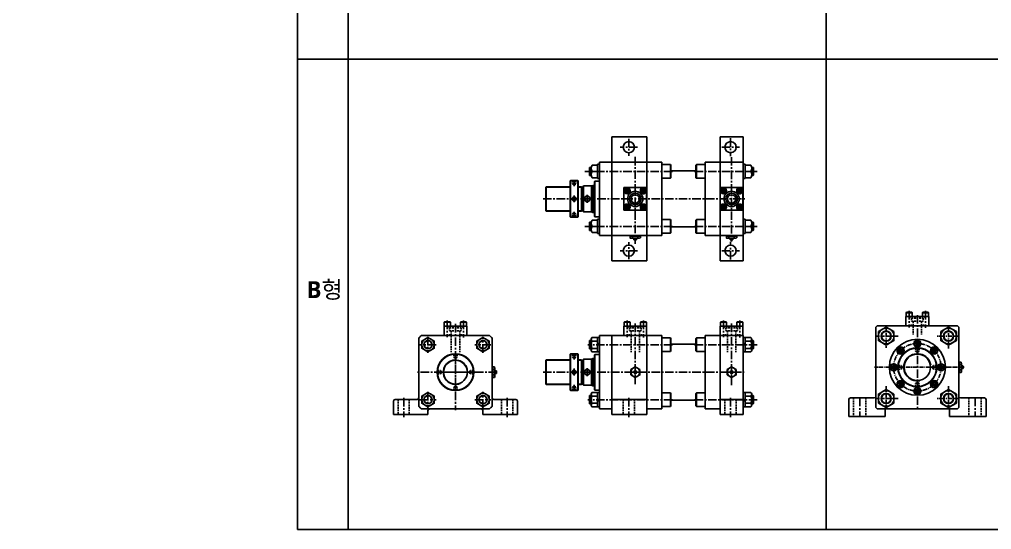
# Model space of a CAD drawing. Extents: x -819 to 10154, y 0 to 4840.
# Drawn here: x -819 to 2047, y 0 to 1503 of the extents above; entities that cross this region are included whole.
import ezdxf

# ---------------------------------------------------------------- set-up
doc = ezdxf.new("R2010")
doc.units = 0
doc.header["$LTSCALE"] = 10
doc.header["$MEASUREMENT"] = 0
for name, pattern in [('CENTER', [2, 1.25, -0.25, 0.25, -0.25]), ('CENTERX2', [4, 2.5, -0.5, 0.5, -0.5]), ('HIDDENX2', [0.75, 0.5, -0.25])]:
    doc.linetypes.add(name, pattern=pattern)
doc.layers.get('0').update_dxf_attribs({"linetype": 'CONTINUOUS'})
for name, color, linetype in [('CEN', 1, 'CENTERX2'), ('DIM', 2, 'CONTINUOUS'), ('HID', 2, 'HIDDENX2'), ('ML', 7, 'CONTINUOUS')]:
    doc.layers.add(name, color=color, linetype=linetype)
doc.styles.add('GHS', font='romans', dxfattribs={"bigfont": 'ghs'})
doc.styles.add('문자', font='romans.shx')

msp = doc.modelspace()

# ---------------------------------------------------------------- linework, layer by layer
for p, q in [((0, 3003.3), (0, 0)), ((150, 3003.3), (150, 0)), ((1558.5, 0), (1558.5, 3003.3)), ((5969.5, 1385.9), (0, 1385.9)), ((0, 0), (10154, 3))]:
    msp.add_line(p, q)
at = {"color": 7, "linetype": 'Continuous'}
for p, q in [((980.7, 859.3), (980.7, 864.3)), ((980.7, 864.3), (987, 864.3)), ((981.7, 864.3), (981.7, 866.3)), ((981.7, 866.3), (1010.8, 866.3)), ((987, 864.3), (1011.8, 864.3)), ((988.4, 859.3), (988.4, 864.3)), ((1004, 859.3), (1004, 864.3)), ((1010.8, 864.3), (1010.8, 866.3)), ((1011.8, 859.3), (1011.8, 864.3)), ((1264.7, 859.3), (1264.7, 864.3)), ((1264.7, 864.3), (1271, 864.3)), ((1265.7, 864.3), (1265.7, 866.3)), ((1265.7, 866.3), (1294.8, 866.3)), ((1271, 864.3), (1295.8, 864.3)), ((1272.4, 859.3), (1272.4, 864.3)), ((1288, 859.3), (1288, 864.3)), ((1294.8, 864.3), (1294.8, 866.3)), ((1295.8, 859.3), (1295.8, 864.3)), ((983.8, 858.3), (1008.7, 858.3)), ((992.2, 858.5), (992.2, 858.5)), ((992.2, 853.8), (992.2, 858.3)), ((992.2, 853.8), (992.7, 853.3)), ((1000.2, 853.8), (992.2, 853.8)), ((992.7, 853.3), (999.7, 853.3)), ((1000.2, 853.8), (999.7, 853.3)), ((1000.2, 853.8), (1000.2, 858.3)), ((1267.8, 858.3), (1292.7, 858.3)), ((1276.2, 858.5), (1276.2, 858.5)), ((1276.2, 853.8), (1276.2, 858.3)), ((1276.2, 853.8), (1276.7, 853.3)), ((1284.2, 853.8), (1276.2, 853.8)), ((1276.7, 853.3), (1283.7, 853.3)), ((1284.2, 853.8), (1283.7, 853.3)), ((1284.2, 853.8), (1284.2, 858.3)), ((1949.8, 463.5), (1949.8, 492.7)), ((1951.8, 492.7), (1949.8, 492.7)), ((1956.8, 493.7), (1951.8, 493.7)), ((1951.8, 468.8), (1951.8, 493.7)), ((1957.8, 465.7), (1957.8, 490.5)), ((574.1, 449.1), (574.1, 478.3)), ((576.1, 478.3), (574.1, 478.3)), ((581.1, 479.3), (576.1, 479.3)), ((576.1, 454.4), (576.1, 479.3)), ((581.1, 471.5), (576.1, 471.5)), ((581.9, 459.7), (581.9, 459.7)), ((582.1, 451.3), (582.1, 476.1)), ((586.6, 467.7), (582.1, 467.7)), ((586.6, 459.7), (582.1, 459.7)), ((586.6, 467.7), (587.1, 467.2)), ((586.6, 467.7), (586.6, 459.7)), ((586.6, 459.7), (587.1, 460.2)), ((587.1, 460.2), (587.1, 467.2)), ((1951.8, 463.5), (1949.8, 463.5)), ((1956.8, 485.9), (1951.8, 485.9)), ((1956.8, 470.3), (1951.8, 470.3)), ((1951.8, 462.5), (1951.8, 468.8)), ((1956.8, 462.5), (1951.8, 462.5)), ((1957.5, 474.1), (1957.5, 474.1)), ((1962.3, 482.1), (1957.8, 482.1)), ((1962.3, 474.1), (1957.8, 474.1)), ((1962.3, 482.1), (1962.8, 481.6)), ((1962.3, 482.1), (1962.3, 474.1)), ((1962.3, 474.1), (1962.8, 474.6)), ((1962.8, 474.6), (1962.8, 481.6)), ((576.1, 449.1), (574.1, 449.1)), ((581.1, 455.9), (576.1, 455.9)), ((576.1, 448.1), (576.1, 454.4)), ((581.1, 448.1), (576.1, 448.1))]:
    msp.add_line(p, q, dxfattribs=at)
at = {"color": 1, "linetype": 'CENTER', "ltscale": 5}
for p, q in [((982.7, 463.7), (1009.7, 463.7)), ((1266.7, 463.7), (1293.7, 463.7))]:
    msp.add_line(p, q, dxfattribs=at)
at = {"color": 7, "linetype": 'Continuous'}
for points in [[(982.7, 455.9), (996.2, 448.1), (1009.7, 455.9), (1009.7, 471.5), (996.2, 479.3), (982.7, 471.5)], [(994.8, 466.2), (993.4, 463.7), (994.8, 461.2), (997.7, 461.2), (999.1, 463.7), (997.7, 466.2)], [(1266.7, 455.9), (1280.2, 448.1), (1293.7, 455.9), (1293.7, 471.5), (1280.2, 479.3), (1266.7, 471.5)], [(1278.8, 466.2), (1277.4, 463.7), (1278.8, 461.2), (1281.7, 461.2), (1283.1, 463.7), (1281.7, 466.2)]]:
    msp.add_lwpolyline(points, close=True, dxfattribs=at)
for centre, radius in [((996.2, 463.7), 13.5), ((996.2, 463.7), 3.5), ((1280.2, 463.7), 13.5), ((1280.2, 463.7), 3.5)]:
    msp.add_circle(centre, radius, dxfattribs=at)
for centre, radius, start, end in [((983.8, 863.9), 5.62, 235.6158, 270), ((984.5, 866.5), 8.22, 241.7006, 298.2994), ((996.2, 889.6), 31.3, 255.6172, 270.0141), ((996.2, 889.6), 31.3, 269.9859, 284.3828), ((1007.9, 866.5), 8.22, 241.7006, 298.2994), ((1267.8, 863.9), 5.62, 235.6158, 270), ((1268.5, 866.5), 8.22, 241.7006, 298.2994), ((1280.2, 889.6), 31.3, 255.6172, 270.0141), ((1280.2, 889.6), 31.3, 269.9859, 284.3828), ((1291.9, 866.5), 8.22, 241.7006, 298.2994), ((1949.5, 489.8), 8.22, 331.7006, 28.2994), ((573.9, 475.4), 8.22, 331.7006, 28.2994), ((550.8, 463.7), 31.3, 359.9859, 14.3828), ((550.8, 463.7), 31.3, 345.6172, 0.0141), ((1926.4, 478.1), 31.3, 359.9859, 14.3828), ((1926.4, 478.1), 31.3, 345.6172, 0.0141), ((1949.5, 466.4), 8.22, 331.7006, 28.2994), ((1952.1, 465.7), 5.62, 325.6158, 0), ((573.9, 452), 8.22, 331.7006, 28.2994), ((576.5, 451.3), 5.62, 325.6158, 0)]:
    msp.add_arc(centre, radius, start, end, dxfattribs=at)
at = {"layer": 'CEN'}
for p, q in [((977.2, 1151.6), (977.2, 1101.5)), ((1277.2, 1153), (1277.2, 1100.6)), ((1003, 1126.8), (951.5, 1126.8)), ((1251, 1126.8), (1303.5, 1126.8)), ((996.2, 1098), (996.2, 842.1)), ((1280.2, 1097.6), (1280.2, 849)), ((1105.6, 1055.3), (847.6, 1055.3)), ((1170.9, 1055.3), (1355.7, 1055.3)), ((815.9, 1030), (815.9, 1012)), ((871.2, 1014.3), (876.2, 1014.3)), ((972.2, 1009.5), (972.2, 988.3)), ((1020.2, 1009.6), (1020.2, 987.6)), ((1256.2, 1009.5), (1256.2, 988.3)), ((1304.2, 1009.6), (1304.2, 987.6)), ((815.9, 984.8), (815.9, 964.5)), ((854.7, 962.8), (854.7, 986.3)), ((960.6, 998.3), (982.7, 998.3)), ((1009.6, 998.3), (1032, 998.2)), ((1244.6, 998.3), (1266.7, 998.3)), ((1293.6, 998.3), (1316, 998.2)), ((724.3, 974.3), (1318.8, 974.3)), ((960.3, 950.3), (983, 950.3)), ((972.2, 960.8), (972.2, 938.9)), ((1010.3, 950.3), (1032.3, 950.3)), ((1020.2, 960.4), (1020.2, 938.8)), ((1244.3, 950.3), (1267, 950.3)), ((1256.2, 960.8), (1256.2, 938.9)), ((1294.3, 950.3), (1316.3, 950.3)), ((1304.2, 960.4), (1304.2, 938.8)), ((815.9, 918.5), (815.9, 936.6)), ((871.2, 934.3), (876.2, 934.3)), ((1105.6, 893.3), (847.6, 893.3)), ((1170.9, 893.3), (1355.7, 893.3)), ((977.2, 797), (977.2, 847.1)), ((1277.2, 795.6), (1277.2, 848)), ((1003, 821.8), (951.5, 821.8)), ((1251, 821.8), (1303.5, 821.8)), ((1803.8, 644.1), (1803.8, 595.5)), ((1827.8, 632.1), (1827.8, 352.1)), ((1851.8, 644.1), (1851.8, 594.5)), ((442.1, 615.7), (442.1, 567.1)), ((466.1, 605.9), (466.1, 351.7)), ((490.1, 615.7), (490.1, 566.1)), ((972.2, 615.7), (972.2, 567.1)), ((996.2, 606.9), (996.2, 428.9)), ((1020.2, 615.7), (1020.2, 566.1)), ((1256.2, 615.7), (1256.2, 567.1)), ((1280.2, 606.9), (1280.2, 425.8)), ((1304.2, 615.7), (1304.2, 566.1)), ((408.8, 544.7), (361.4, 544.7)), ((385.1, 568.3), (385.1, 521)), ((570.8, 544.7), (523.4, 544.7)), ((547.1, 521), (547.1, 568.3)), ((1105.6, 544.7), (856, 544.7)), ((1170.9, 544.7), (1355.7, 544.7)), ((1827.8, 561.6), (1827.8, 534.6)), ((466.1, 523.5), (466.1, 404.8)), ((466.1, 519.4), (466.1, 501.4)), ((815.9, 519.4), (815.9, 501.4)), ((1768.7, 537.1), (1787.8, 518)), ((1827.8, 537.3), (1827.8, 519.3)), ((1886.8, 537.1), (1867.7, 518)), ((871.2, 503.7), (876.2, 503.7)), ((588.4, 463.7), (354.2, 463.7)), ((407.2, 463.7), (524.5, 463.7)), ((410.4, 463.7), (428.4, 463.7)), ((521.9, 463.7), (503.8, 463.7)), ((724.3, 463.7), (1317.7, 463.7)), ((815.9, 474.2), (815.9, 453.9)), ((854.7, 452.2), (854.7, 475.7)), ((1744.2, 478.1), (1771.3, 478.1)), ((1768.5, 478.1), (1786.6, 478.1)), ((1887, 478.1), (1868.9, 478.1)), ((1911.3, 478.1), (1884.2, 478.1)), ((1768.7, 419), (1787.8, 438.1)), ((1827.8, 418.8), (1827.8, 436.9)), ((1886.8, 419), (1867.7, 438.1)), ((385.1, 406.3), (385.1, 359)), ((466.1, 407.9), (466.1, 426)), ((547.1, 359), (547.1, 406.3)), ((815.9, 407.9), (815.9, 426)), ((871.2, 423.7), (876.2, 423.7)), ((1827.8, 394.6), (1827.8, 421.6)), ((313.6, 387.7), (313.6, 331.6)), ((361.4, 382.7), (408.8, 382.7)), ((523.4, 382.7), (570.8, 382.7)), ((618.6, 387.7), (618.6, 331.6)), ((1105.6, 382.7), (856.6, 382.7)), ((977.2, 387.7), (977.2, 331.6)), ((1170.9, 382.7), (1355.7, 382.7)), ((1277.2, 387.7), (1277.2, 331.6)), ((1657.8, 388.1), (1657.8, 333.1)), ((1997.8, 388.1), (1997.8, 333.1))]:
    msp.add_line(p, q, dxfattribs=at)
at = {"layer": 'DIM'}
for p, q in [((732.2, 1009.3), (803.9, 1009.3)), ((827.9, 1009.3), (837.2, 1009.3)), ((828, 1009.3), (837.2, 1009.3)), ((732.2, 939.3), (803.9, 939.3)), ((827.9, 939.3), (837.2, 939.3)), ((828, 939.3), (837.2, 939.3)), ((732.2, 498.7), (803.9, 498.7)), ((827.9, 498.7), (837.2, 498.7)), ((828, 498.7), (837.2, 498.7)), ((732.2, 428.7), (803.9, 428.7)), ((827.9, 428.7), (837.2, 428.7)), ((828, 428.7), (837.2, 428.7))]:
    msp.add_line(p, q, dxfattribs=at)
msp.add_arc((466.1, 463.7), 36, 15.0375, 292.4502, dxfattribs=at)
at = {"layer": 'HID'}
for p, q in [((810.9, 1027.3), (809.9, 1028.3)), ((810.9, 1027.3), (810.9, 1018.3)), ((810.9, 1027.3), (820.9, 1027.3)), ((810.9, 1018.3), (820.9, 1018.3)), ((810.9, 1018.3), (815.9, 1015.1)), ((815.9, 1015.1), (820.9, 1018.3)), ((820.9, 1027.3), (821.9, 1028.3)), ((820.9, 1027.3), (820.9, 1018.3)), ((810.9, 921.3), (809.9, 920.3)), ((810.9, 930.3), (815.9, 933.5)), ((810.9, 921.3), (810.9, 930.3)), ((810.9, 930.3), (820.9, 930.3)), ((810.9, 921.3), (820.9, 921.3)), ((815.9, 933.5), (820.9, 930.3)), ((820.9, 921.3), (820.9, 930.3)), ((820.9, 921.3), (821.9, 920.3)), ((1805.3, 628.1), (1810.5, 622.8)), ((1807.8, 602.5), (1811.8, 602.5)), ((1807.8, 600.1), (1807.8, 602.5)), ((1810.5, 622.8), (1845, 622.8)), ((1810.5, 622.8), (1810.5, 614.1)), ((1810.5, 614.1), (1845, 614.1)), ((1811.8, 600.1), (1811.8, 602.5)), ((1815.3, 614.1), (1815.3, 574.8)), ((1840.3, 614.1), (1840.3, 574.8)), ((1843.8, 600.1), (1843.8, 602.5)), ((1847.8, 602.5), (1843.8, 602.5)), ((1850.3, 628.1), (1845, 622.8)), ((1845, 622.8), (1845, 614.1)), ((1847.8, 600.1), (1847.8, 602.5)), ((443.6, 599.7), (448.9, 594.4)), ((446.1, 574.1), (450.1, 574.1)), ((446.1, 571.7), (446.1, 574.1)), ((448.9, 594.4), (483.4, 594.4)), ((448.9, 594.4), (448.9, 585.7)), ((448.9, 585.7), (483.4, 585.7)), ((450.1, 571.7), (450.1, 574.1)), ((453.6, 585.7), (453.6, 522.5)), ((478.6, 585.7), (478.6, 522.5)), ((482.1, 571.7), (482.1, 574.1)), ((486.1, 574.1), (482.1, 574.1)), ((488.6, 599.7), (483.4, 594.4)), ((483.4, 594.4), (483.4, 585.7)), ((486.1, 571.7), (486.1, 574.1)), ((973.7, 599.7), (979, 594.4)), ((976.2, 574.1), (980.2, 574.1)), ((976.2, 571.7), (976.2, 574.1)), ((979, 594.4), (1013.5, 594.4)), ((979, 594.4), (979, 585.7)), ((979, 585.7), (1013.5, 585.7)), ((980.2, 571.7), (980.2, 574.1)), ((983.7, 585.7), (983.7, 522.5)), ((1008.7, 585.7), (1008.7, 522.5)), ((1012.2, 571.7), (1012.2, 574.1)), ((1016.2, 574.1), (1012.2, 574.1)), ((1018.7, 599.7), (1013.5, 594.4)), ((1013.5, 594.4), (1013.5, 585.7)), ((1016.2, 571.7), (1016.2, 574.1)), ((1257.7, 599.7), (1263, 594.4)), ((1260.2, 574.1), (1264.2, 574.1)), ((1260.2, 571.7), (1260.2, 574.1)), ((1263, 594.4), (1297.5, 594.4)), ((1263, 594.4), (1263, 585.7)), ((1263, 585.7), (1297.5, 585.7)), ((1264.2, 571.7), (1264.2, 574.1)), ((1267.7, 585.7), (1267.7, 522.5)), ((1292.7, 585.7), (1292.7, 522.5)), ((1296.2, 571.7), (1296.2, 574.1)), ((1300.2, 574.1), (1296.2, 574.1)), ((1302.7, 599.7), (1297.5, 594.4)), ((1297.5, 594.4), (1297.5, 585.7)), ((1300.2, 571.7), (1300.2, 574.1)), ((461.1, 516.7), (460.4, 517.4)), ((461.1, 516.7), (461.1, 507.7)), ((461.1, 516.7), (471.1, 516.7)), ((471.1, 516.7), (471.8, 517.4)), ((471.1, 516.7), (471.1, 507.7)), ((810.9, 516.7), (809.9, 517.7)), ((810.9, 516.7), (810.9, 507.7)), ((810.9, 516.7), (820.9, 516.7)), ((820.9, 516.7), (821.9, 517.7)), ((820.9, 516.7), (820.9, 507.7)), ((1822.8, 534.6), (1822.1, 535.3)), ((1822.8, 532.1), (1822.1, 532.8)), ((1822.8, 534.6), (1822.8, 525.6)), ((1822.8, 534.6), (1832.8, 534.6)), ((1832.8, 532.1), (1822.8, 532.1)), ((1822.8, 525.6), (1832.8, 525.6)), ((1822.8, 525.6), (1827.8, 522.4)), ((1827.8, 522.4), (1832.8, 525.6)), ((1832.8, 534.6), (1833.4, 535.3)), ((1832.8, 534.6), (1832.8, 525.6)), ((1832.8, 532.1), (1833.4, 532.8)), ((461.1, 507.7), (471.1, 507.7)), ((461.1, 507.7), (466.1, 504.5)), ((466.1, 504.5), (471.1, 507.7)), ((810.9, 507.7), (820.9, 507.7)), ((810.9, 507.7), (815.9, 504.5)), ((815.9, 504.5), (820.9, 507.7)), ((413.1, 468.7), (412.4, 469.4)), ((413.1, 458.7), (412.4, 458)), ((413.1, 458.7), (413.1, 468.7)), ((413.1, 468.7), (422.1, 468.7)), ((413.1, 458.7), (422.1, 458.7)), ((422.1, 458.7), (422.1, 468.7)), ((425.3, 463.7), (422.1, 468.7)), ((422.1, 458.7), (425.3, 463.7)), ((510.1, 468.7), (506.9, 463.7)), ((506.9, 463.7), (510.1, 458.7)), ((510.1, 468.7), (510.1, 458.7)), ((519.1, 468.7), (510.1, 468.7)), ((519.1, 458.7), (510.1, 458.7)), ((519.1, 468.7), (519.8, 469.4)), ((519.1, 468.7), (519.1, 458.7)), ((519.1, 458.7), (519.8, 458)), ((1771.3, 483.1), (1770.6, 483.8)), ((1771.3, 473.1), (1770.6, 472.4)), ((1771.3, 483.1), (1780.3, 483.1)), ((1771.3, 473.1), (1771.3, 483.1)), ((1771.3, 473.1), (1780.3, 473.1)), ((1783.4, 478.1), (1780.3, 483.1)), ((1780.3, 473.1), (1780.3, 483.1)), ((1780.3, 473.1), (1783.4, 478.1)), ((1875.3, 483.1), (1872.1, 478.1)), ((1872.1, 478.1), (1875.3, 473.1)), ((1884.3, 483.1), (1875.3, 483.1)), ((1875.3, 483.1), (1875.3, 473.1)), ((1884.3, 473.1), (1875.3, 473.1)), ((1884.3, 483.1), (1884.9, 483.8)), ((1884.3, 483.1), (1884.3, 473.1)), ((1884.3, 473.1), (1884.9, 472.4)), ((1827.8, 433.7), (1822.8, 430.6)), ((1822.8, 421.6), (1822.8, 430.6)), ((1832.8, 430.6), (1822.8, 430.6)), ((1832.8, 430.6), (1827.8, 433.7)), ((1832.8, 421.6), (1832.8, 430.6)), ((461.1, 410.7), (460.4, 410)), ((466.1, 422.8), (461.1, 419.7)), ((471.1, 419.7), (461.1, 419.7)), ((461.1, 410.7), (461.1, 419.7)), ((471.1, 410.7), (461.1, 410.7)), ((471.1, 419.7), (466.1, 422.8)), ((471.1, 410.7), (471.1, 419.7)), ((471.1, 410.7), (471.8, 410)), ((810.9, 410.7), (809.9, 409.7)), ((810.9, 419.7), (815.9, 422.8)), ((810.9, 410.7), (810.9, 419.7)), ((810.9, 419.7), (820.9, 419.7)), ((810.9, 410.7), (820.9, 410.7)), ((815.9, 422.8), (820.9, 419.7)), ((820.9, 410.7), (820.9, 419.7)), ((820.9, 410.7), (821.9, 409.7)), ((1822.8, 421.6), (1822.1, 420.9)), ((1832.8, 421.6), (1822.8, 421.6)), ((1832.8, 421.6), (1833.4, 420.9)), ((297.1, 383.7), (297.1, 338.7)), ((330.1, 383.7), (330.1, 338.7)), ((602.1, 383.7), (602.1, 338.7)), ((635.1, 383.7), (635.1, 338.7)), ((960.7, 383.7), (960.7, 338.7)), ((993.7, 383.7), (993.7, 338.7)), ((1260.7, 383.7), (1260.7, 338.7)), ((1293.7, 383.7), (1293.7, 338.7)), ((1639.8, 388.1), (1639.8, 333.1)), ((1675.8, 388.1), (1675.8, 333.1)), ((1979.8, 388.1), (1979.8, 333.1)), ((2015.8, 388.1), (2015.8, 333.1))]:
    msp.add_line(p, q, dxfattribs=at)
for centre, start, end in [((1809, 601.3), 90, 270), ((1810.4, 601.3), 270, 90), ((1845.1, 601.3), 90, 270), ((1846.5, 601.3), 270, 90), ((447.4, 572.9), 90, 270), ((448.8, 572.9), 270, 90), ((483.4, 572.9), 90, 270), ((484.8, 572.9), 270, 90), ((977.5, 572.9), 90, 270), ((978.9, 572.9), 270, 90), ((1013.6, 572.9), 90, 270), ((1015, 572.9), 270, 90), ((1261.5, 572.9), 90, 270), ((1262.9, 572.9), 270, 90), ((1297.6, 572.9), 90, 270), ((1299, 572.9), 270, 90)]:
    msp.add_arc(centre, 1.2, start, end, dxfattribs=at)
at = {"layer": 'ML'}
for p, q in [((927.2, 1082.3), (927.2, 1156.8)), ((1030.2, 1156.8), (927.2, 1156.8)), ((1030.2, 1082.3), (1030.2, 1156.8)), ((1246.2, 1082.3), (1246.2, 1156.8)), ((1314.2, 1156.8), (1246.2, 1156.8)), ((1314.2, 1082.3), (1314.2, 1156.8)), ((861.7, 1067.3), (860.9, 1066.5)), ((860.9, 1044.1), (860.9, 1066.5)), ((861.7, 1043.3), (861.7, 1067.3)), ((866.1, 1067.3), (861.7, 1067.3)), ((866.1, 1055.3), (866.1, 1064.6)), ((869.1, 1073.6), (885.3, 1073.6)), ((885.3, 1034.1), (885.3, 1076.5)), ((885.3, 1076.5), (891.3, 1076.5)), ((891.2, 866.3), (891.2, 1082.3)), ((891.2, 1082.3), (1074.2, 1082.3)), ((891.2, 866.3), (891.2, 1082.3)), ((927.2, 866.3), (927.2, 1082.3)), ((1030.2, 866.3), (1030.2, 1082.3)), ((1030.2, 866.3), (1030.2, 1082.3)), ((1074.2, 866.3), (1074.2, 1082.3)), ((1099.7, 1075.3), (1074.2, 1075.3)), ((1074.2, 1035.3), (1074.2, 1075.3)), ((1099.7, 1035.3), (1099.7, 1075.3)), ((1101.2, 1073.8), (1099.7, 1075.3)), ((1101.2, 1036.8), (1101.2, 1073.8)), ((1175.2, 1073.8), (1176.7, 1075.3)), ((1175.2, 1036.8), (1175.2, 1073.8)), ((1176.7, 1075.3), (1202.2, 1075.3)), ((1176.7, 1035.3), (1176.7, 1075.3)), ((1202.2, 866.3), (1202.2, 1082.3)), ((1202.2, 1082.3), (1314.2, 1082.3)), ((1246.2, 866.3), (1246.2, 1082.3)), ((1314.2, 866.3), (1314.2, 1082.3)), ((1320.2, 1076.5), (1314.2, 1076.5)), ((1320.2, 1034.1), (1320.2, 1076.5)), ((1336.4, 1073.6), (1320.2, 1073.6)), ((1339.4, 1067.3), (1343.8, 1067.3)), ((1339.4, 1055.3), (1339.4, 1064.6)), ((1343.8, 1043.3), (1343.8, 1067.3)), ((1343.8, 1067.3), (1344.6, 1066.5)), ((1344.6, 1044.1), (1344.6, 1066.5)), ((861.7, 1043.3), (860.9, 1044.1)), ((866.1, 1043.3), (861.7, 1043.3)), ((866.1, 1044.7), (866.1, 1055.3)), ((866.1, 1055.3), (866.1, 1046)), ((869.1, 1055.3), (885.3, 1055.3)), ((869.1, 1036.9), (885.3, 1036.9)), ((885.3, 1034.1), (891.3, 1034.1)), ((1099.7, 1035.3), (1074.2, 1035.3)), ((1101.2, 1036.8), (1099.7, 1035.3)), ((1101.2, 1056.8), (1175.2, 1056.8)), ((1175.2, 1036.8), (1176.7, 1035.3)), ((1176.7, 1035.3), (1202.2, 1035.3)), ((1320.2, 1034.1), (1314.2, 1034.1)), ((1336.4, 1055.3), (1320.2, 1055.3)), ((1336.4, 1036.9), (1320.2, 1036.9)), ((1339.4, 1044.7), (1339.4, 1055.3)), ((1339.4, 1055.3), (1339.4, 1046)), ((1339.4, 1043.3), (1343.8, 1043.3)), ((1343.8, 1043.3), (1344.6, 1044.1)), ((732.2, 1009.3), (733.2, 1010.3)), ((732.2, 974.3), (732.2, 1009.3)), ((733.2, 1010.3), (803.9, 1010.3)), ((733.2, 1010.3), (733.2, 974.3)), ((804.9, 1028.3), (803.9, 1027.3)), ((803.9, 1027.3), (803.9, 921.3)), ((804.9, 1028.3), (826.9, 1028.3)), ((804.9, 920.3), (804.9, 1028.3)), ((826.9, 1028.3), (827.9, 1027.3)), ((826.9, 920.3), (826.9, 1028.3)), ((827.9, 1027.3), (827.9, 921.3)), ((827.9, 1010.3), (837.2, 1010.3)), ((828, 1010.3), (837.2, 1010.3)), ((837.2, 1010.3), (837.2, 974.3)), ((837.2, 1009.2), (842.2, 1009.2)), ((842.2, 1011.3), (843.7, 1012.8)), ((842.2, 974.3), (842.2, 1011.3)), ((843.7, 1012.8), (843.7, 974.3)), ((843.7, 1012.8), (867.2, 1012.8)), ((871.2, 1014.3), (867.2, 1012.8)), ((867.2, 974.3), (867.2, 1012.8)), ((871.2, 1014.3), (876.2, 1014.3)), ((871.2, 974.3), (871.2, 1014.3)), ((876.2, 1025.8), (877.2, 1026.8)), ((876.2, 922.8), (876.2, 1025.8)), ((876.2, 1025.8), (876.2, 922.8)), ((877.2, 1026.8), (891.2, 1026.8)), ((877.2, 921.8), (877.2, 1026.8)), ((877.2, 1026.8), (877.2, 921.8)), ((962.7, 1007.8), (962.7, 940.8)), ((962.7, 1007.8), (1029.7, 1007.8)), ((1029.7, 1007.8), (1029.7, 940.8)), ((1246.7, 1007.8), (1246.7, 940.8)), ((1246.7, 1007.8), (1313.7, 1007.8)), ((1313.7, 1007.8), (1313.7, 940.8)), ((732.2, 974.3), (732.2, 939.3)), ((733.2, 938.3), (733.2, 974.3)), ((837.2, 938.3), (837.2, 974.3)), ((842.2, 974.3), (842.2, 937.3)), ((843.7, 935.8), (843.7, 974.3)), ((867.2, 974.3), (867.2, 935.8)), ((871.2, 974.3), (871.2, 934.3)), ((732.2, 939.3), (733.2, 938.3)), ((733.2, 938.3), (803.9, 938.3)), ((804.9, 920.3), (803.9, 921.3)), ((804.9, 920.3), (826.9, 920.3)), ((826.9, 920.3), (827.9, 921.3)), ((827.9, 938.3), (837.2, 938.3)), ((828, 938.3), (837.2, 938.3)), ((837.2, 939.4), (842.2, 939.4)), ((842.2, 937.3), (843.7, 935.8)), ((843.7, 935.8), (867.2, 935.8)), ((871.2, 934.3), (867.2, 935.8)), ((871.2, 934.3), (876.2, 934.3)), ((876.2, 922.8), (877.2, 921.8)), ((877.2, 921.8), (891.2, 921.8)), ((962.7, 940.8), (1029.7, 940.8)), ((1246.7, 940.8), (1313.7, 940.8)), ((861.7, 905.3), (860.9, 904.5)), ((860.9, 904.5), (860.9, 882.1)), ((861.7, 905.3), (861.7, 881.3)), ((866.1, 905.3), (861.7, 905.3)), ((866.1, 903.9), (866.1, 893.3)), ((866.1, 893.3), (866.1, 902.6)), ((866.1, 893.3), (866.1, 884)), ((869.1, 911.6), (885.3, 911.6)), ((869.1, 893.3), (885.3, 893.3)), ((885.3, 914.5), (885.3, 872.1)), ((885.3, 914.5), (891.3, 914.5)), ((1074.2, 913.3), (1074.2, 873.3)), ((1099.7, 913.3), (1074.2, 913.3)), ((1099.7, 913.3), (1099.7, 873.3)), ((1101.2, 911.8), (1099.7, 913.3)), ((1101.2, 911.8), (1101.2, 874.8)), ((1101.2, 891.8), (1175.2, 891.8)), ((1175.2, 911.8), (1176.7, 913.3)), ((1175.2, 911.8), (1175.2, 874.8)), ((1176.7, 913.3), (1176.7, 873.3)), ((1176.7, 913.3), (1202.2, 913.3)), ((1320.2, 914.5), (1314.2, 914.5)), ((1320.2, 914.5), (1320.2, 872.1)), ((1336.4, 911.6), (1320.2, 911.6)), ((1336.4, 893.3), (1320.2, 893.3)), ((1339.4, 905.3), (1343.8, 905.3)), ((1339.4, 903.9), (1339.4, 893.3)), ((1339.4, 893.3), (1339.4, 902.6)), ((1339.4, 893.3), (1339.4, 884)), ((1343.8, 905.3), (1343.8, 881.3)), ((1343.8, 905.3), (1344.6, 904.5)), ((1344.6, 904.5), (1344.6, 882.1)), ((861.7, 881.3), (860.9, 882.1)), ((866.1, 881.3), (861.7, 881.3)), ((869.1, 874.9), (885.3, 874.9)), ((885.3, 872.1), (891.3, 872.1)), ((891.2, 866.3), (1074.2, 866.3)), ((927.2, 866.3), (927.2, 791.8)), ((1030.2, 866.3), (1030.2, 791.8)), ((1099.7, 873.3), (1074.2, 873.3)), ((1101.2, 874.8), (1099.7, 873.3)), ((1175.2, 874.8), (1176.7, 873.3)), ((1176.7, 873.3), (1202.2, 873.3)), ((1202.2, 866.3), (1314.2, 866.3)), ((1246.2, 866.3), (1246.2, 791.8)), ((1320.2, 872.1), (1314.2, 872.1)), ((1314.2, 866.3), (1314.2, 791.8)), ((1336.4, 874.9), (1320.2, 874.9)), ((1339.4, 881.3), (1343.8, 881.3)), ((1343.8, 881.3), (1344.6, 882.1)), ((1030.2, 791.8), (927.2, 791.8)), ((1314.2, 791.8), (1246.2, 791.8)), ((1794.8, 639.1), (1795.8, 640.1)), ((1794.8, 639.1), (1812.8, 639.1)), ((1794.8, 639.1), (1794.8, 628.1)), ((1795.8, 640.1), (1811.8, 640.1)), ((1811.8, 640.1), (1812.8, 639.1)), ((1812.8, 639.1), (1812.8, 628.1)), ((1842.8, 639.1), (1843.8, 640.1)), ((1842.8, 639.1), (1860.8, 639.1)), ((1842.8, 639.1), (1842.8, 628.1)), ((1843.8, 640.1), (1859.8, 640.1)), ((1859.8, 640.1), (1860.8, 639.1)), ((1860.8, 639.1), (1860.8, 628.1)), ((433.1, 610.7), (434.1, 611.7)), ((433.1, 610.7), (451.1, 610.7)), ((433.1, 610.7), (433.1, 599.7)), ((434.1, 611.7), (450.1, 611.7)), ((450.1, 611.7), (451.1, 610.7)), ((451.1, 610.7), (451.1, 599.7)), ((481.1, 610.7), (482.1, 611.7)), ((481.1, 610.7), (499.1, 610.7)), ((481.1, 610.7), (481.1, 599.7)), ((482.1, 611.7), (498.1, 611.7)), ((498.1, 611.7), (499.1, 610.7)), ((499.1, 610.7), (499.1, 599.7)), ((963.2, 610.7), (964.2, 611.7)), ((963.2, 610.7), (981.2, 610.7)), ((963.2, 610.7), (963.2, 599.7)), ((964.2, 611.7), (980.2, 611.7)), ((980.2, 611.7), (981.2, 610.7)), ((981.2, 610.7), (981.2, 599.7)), ((1011.2, 610.7), (1012.2, 611.7)), ((1011.2, 610.7), (1029.2, 610.7)), ((1011.2, 610.7), (1011.2, 599.7)), ((1012.2, 611.7), (1028.2, 611.7)), ((1028.2, 611.7), (1029.2, 610.7)), ((1029.2, 610.7), (1029.2, 599.7)), ((1247.2, 610.7), (1248.2, 611.7)), ((1247.2, 610.7), (1265.2, 610.7)), ((1247.2, 610.7), (1247.2, 599.7)), ((1248.2, 611.7), (1264.2, 611.7)), ((1264.2, 611.7), (1265.2, 610.7)), ((1265.2, 610.7), (1265.2, 599.7)), ((1295.2, 610.7), (1296.2, 611.7)), ((1295.2, 610.7), (1313.2, 610.7)), ((1295.2, 610.7), (1295.2, 599.7)), ((1296.2, 611.7), (1312.2, 611.7)), ((1312.2, 611.7), (1313.2, 610.7)), ((1313.2, 610.7), (1313.2, 599.7)), ((1794.3, 628.1), (1861.3, 628.1)), ((1794.3, 628.1), (1794.3, 600.1)), ((1861.3, 628.1), (1861.3, 600.1)), ((432.6, 599.7), (499.6, 599.7)), ((432.6, 599.7), (432.6, 571.7)), ((499.6, 599.7), (499.6, 571.7)), ((962.7, 599.7), (1029.7, 599.7)), ((962.7, 599.7), (962.7, 571.7)), ((1029.7, 599.7), (1029.7, 571.7)), ((1246.7, 599.7), (1313.7, 599.7)), ((1246.7, 599.7), (1246.7, 571.7)), ((1313.7, 599.7), (1313.7, 571.7)), ((1705.8, 596.2), (1705.8, 359.9)), ((1945.9, 600.1), (1709.6, 600.1)), ((1949.8, 596.2), (1949.8, 359.9)), ((358.1, 564.5), (358.1, 362.9)), ((566.9, 571.7), (365.3, 571.7)), ((574.1, 362.9), (574.1, 564.5)), ((861.7, 556.7), (860.9, 555.9)), ((860.9, 533.5), (860.9, 555.9)), ((861.7, 532.7), (861.7, 556.7)), ((866.1, 556.7), (861.7, 556.7)), ((866.1, 544.7), (866.1, 560.7)), ((866.1, 534), (866.1, 544.7)), ((868.5, 565.9), (891.3, 565.9)), ((885.3, 555.3), (868.5, 555.3)), ((885.3, 523.5), (885.3, 565.9)), ((885.3, 545.2), (891.3, 550.6)), ((885.3, 542), (891.3, 547.4)), ((891.2, 355.7), (891.2, 571.7)), ((891.2, 571.7), (1074.2, 571.7)), ((891.2, 524.7), (891.2, 564.7)), ((891.2, 524.7), (891.2, 564.7)), ((891.2, 524.7), (891.2, 564.7)), ((927.2, 338.7), (927.2, 571.7)), ((1030.2, 338.7), (1030.2, 571.7)), ((1030.2, 338.7), (1030.2, 571.7)), ((1074.2, 355.7), (1074.2, 571.7)), ((1074.2, 524.7), (1074.2, 564.7)), ((1099.7, 564.7), (1074.2, 564.7)), ((1099.7, 524.7), (1099.7, 564.7)), ((1101.2, 563.2), (1099.7, 564.7)), ((1101.2, 526.2), (1101.2, 563.2)), ((1101.2, 546.2), (1175.2, 546.2)), ((1175.2, 563.2), (1176.7, 564.7)), ((1175.2, 526.2), (1175.2, 563.2)), ((1176.7, 524.7), (1176.7, 564.7)), ((1176.7, 564.7), (1202.2, 564.7)), ((1202.2, 355.7), (1202.2, 571.7)), ((1202.2, 571.7), (1314.2, 571.7)), ((1246.2, 338.7), (1246.2, 571.7)), ((1314.2, 338.7), (1314.2, 571.7)), ((1337, 565.9), (1314.2, 565.9)), ((1320.2, 545.2), (1314.2, 550.6)), ((1320.2, 542), (1314.2, 547.4)), ((1320.2, 523.5), (1320.2, 565.9)), ((1320.2, 555.3), (1337, 555.3)), ((1339.4, 544.7), (1339.4, 560.7)), ((1339.4, 556.7), (1343.8, 556.7)), ((1339.4, 534), (1339.4, 544.7)), ((1343.8, 532.7), (1343.8, 556.7)), ((1343.8, 556.7), (1344.6, 555.9)), ((1344.6, 533.5), (1344.6, 555.9)), ((804.9, 517.7), (803.9, 516.7)), ((803.9, 516.7), (803.9, 410.7)), ((804.9, 517.7), (826.9, 517.7)), ((804.9, 409.7), (804.9, 517.7)), ((826.9, 517.7), (827.9, 516.7)), ((826.9, 409.7), (826.9, 517.7)), ((827.9, 516.7), (827.9, 410.7)), ((861.7, 532.7), (860.9, 533.5)), ((866.1, 532.7), (861.7, 532.7)), ((866.1, 528.4), (866.1, 534)), ((885.3, 534), (868.5, 534)), ((891.3, 523.5), (868.5, 523.5)), ((876.2, 515.2), (877.2, 516.2)), ((877.2, 516.2), (891.2, 516.2)), ((877.2, 411.2), (877.2, 516.2)), ((877.2, 516.2), (877.2, 411.2)), ((885.3, 523.5), (891.3, 523.5)), ((1099.7, 524.7), (1074.2, 524.7)), ((1101.2, 526.2), (1099.7, 524.7)), ((1175.2, 526.2), (1176.7, 524.7)), ((1176.7, 524.7), (1202.2, 524.7)), ((1314.2, 523.5), (1337, 523.5)), ((1320.2, 534), (1337, 534)), ((1339.4, 528.4), (1339.4, 534)), ((1339.4, 532.7), (1343.8, 532.7)), ((1343.8, 532.7), (1344.6, 533.5)), ((732.2, 498.7), (733.2, 499.7)), ((732.2, 463.7), (732.2, 498.7)), ((733.2, 499.7), (803.9, 499.7)), ((733.2, 499.7), (733.2, 463.7)), ((827.9, 499.7), (837.2, 499.7)), ((828, 499.7), (837.2, 499.7)), ((837.2, 499.7), (837.2, 463.7)), ((837.2, 498.6), (842.2, 498.6)), ((842.2, 500.7), (843.7, 502.2)), ((842.2, 463.7), (842.2, 500.7)), ((843.7, 502.2), (843.7, 463.7)), ((843.7, 502.2), (867.2, 502.2)), ((871.2, 503.7), (867.2, 502.2)), ((867.2, 463.7), (867.2, 502.2)), ((871.2, 503.7), (876.2, 503.7)), ((871.2, 463.7), (871.2, 503.7)), ((876.2, 412.2), (876.2, 515.2)), ((876.2, 515.2), (876.2, 412.2)), ((732.2, 463.7), (732.2, 428.7)), ((733.2, 427.7), (733.2, 463.7)), ((837.2, 427.7), (837.2, 463.7)), ((842.2, 463.7), (842.2, 426.7)), ((843.7, 425.2), (843.7, 463.7)), ((867.2, 463.7), (867.2, 425.2)), ((871.2, 463.7), (871.2, 423.7)), ((732.2, 428.7), (733.2, 427.7)), ((733.2, 427.7), (803.9, 427.7)), ((804.9, 409.7), (803.9, 410.7)), ((804.9, 409.7), (826.9, 409.7)), ((826.9, 409.7), (827.9, 410.7)), ((827.9, 427.7), (837.2, 427.7)), ((828, 427.7), (837.2, 427.7)), ((837.2, 428.8), (842.2, 428.8)), ((842.2, 426.7), (843.7, 425.2)), ((843.7, 425.2), (867.2, 425.2)), ((871.2, 423.7), (867.2, 425.2)), ((891.3, 403.9), (868.5, 403.9)), ((871.2, 423.7), (876.2, 423.7)), ((876.2, 412.2), (877.2, 411.2)), ((877.2, 411.2), (891.2, 411.2)), ((885.3, 403.9), (885.3, 361.5)), ((885.3, 403.9), (891.3, 403.9)), ((891.2, 402.7), (891.2, 362.7)), ((891.2, 402.7), (891.2, 362.7)), ((1099.7, 402.7), (1074.2, 402.7)), ((1074.2, 402.7), (1074.2, 362.7)), ((1099.7, 402.7), (1099.7, 362.7)), ((1101.2, 401.2), (1099.7, 402.7)), ((1175.2, 401.2), (1176.7, 402.7)), ((1176.7, 402.7), (1176.7, 362.7)), ((1176.7, 402.7), (1202.2, 402.7)), ((1314.2, 403.9), (1337, 403.9)), ((1320.2, 403.9), (1320.2, 361.5)), ((283.6, 378.7), (283.6, 338.7)), ((288.6, 383.7), (353.1, 383.7)), ((643.6, 383.7), (579.1, 383.7)), ((648.6, 378.7), (648.6, 338.7)), ((861.7, 394.7), (860.9, 393.9)), ((860.9, 393.9), (860.9, 371.5)), ((861.7, 394.7), (861.7, 370.7)), ((866.1, 394.7), (861.7, 394.7)), ((866.1, 399), (866.1, 393.3)), ((866.1, 393.3), (866.1, 382.7)), ((866.1, 382.7), (866.1, 366.6)), ((885.3, 393.3), (868.5, 393.3)), ((885.3, 385.4), (891.3, 379.9)), ((885.3, 382.2), (891.3, 376.7)), ((927.2, 383.7), (1030.2, 383.7)), ((1101.2, 401.2), (1101.2, 364.2)), ((1101.2, 381.2), (1175.2, 381.2)), ((1175.2, 401.2), (1175.2, 364.2)), ((1246.2, 383.7), (1314.2, 383.7)), ((1320.2, 385.4), (1314.2, 379.9)), ((1320.2, 382.2), (1314.2, 376.7)), ((1320.2, 393.3), (1337, 393.3)), ((1339.4, 399), (1339.4, 393.3)), ((1339.4, 394.7), (1343.8, 394.7)), ((1339.4, 393.3), (1339.4, 382.7)), ((1339.4, 382.7), (1339.4, 366.6)), ((1343.8, 394.7), (1343.8, 370.7)), ((1343.8, 394.7), (1344.6, 393.9)), ((1344.6, 393.9), (1344.6, 371.5)), ((1625.3, 383.1), (1625.3, 333.1)), ((1630.3, 388.1), (1700.8, 388.1)), ((2025.3, 388.1), (1954.8, 388.1)), ((2030.3, 383.1), (2030.3, 333.1)), ((365.3, 355.7), (566.9, 355.7)), ((385.1, 338.7), (385.1, 350.7)), ((547.1, 338.7), (547.1, 350.7)), ((861.7, 370.7), (860.9, 371.5)), ((866.1, 370.7), (861.7, 370.7)), ((885.3, 372), (868.5, 372)), ((868.5, 361.5), (891.3, 361.5)), ((891.2, 355.7), (927.2, 355.7)), ((1030.2, 355.7), (1074.2, 355.7)), ((1099.7, 362.7), (1074.2, 362.7)), ((1101.2, 364.2), (1099.7, 362.7)), ((1175.2, 364.2), (1176.7, 362.7)), ((1176.7, 362.7), (1202.2, 362.7)), ((1202.2, 355.7), (1246.2, 355.7)), ((1337, 361.5), (1314.2, 361.5)), ((1320.2, 372), (1337, 372)), ((1339.4, 370.7), (1343.8, 370.7)), ((1343.8, 370.7), (1344.6, 371.5)), ((1945.9, 356.1), (1709.6, 356.1)), ((1732.8, 333.1), (1733, 351)), ((1922.8, 333.1), (1922.5, 351)), ((283.6, 338.7), (385.1, 338.7)), ((648.6, 338.7), (547.1, 338.7)), ((927.2, 338.7), (1030.2, 338.7)), ((1246.2, 338.7), (1314.2, 338.7)), ((1625.3, 333.1), (1732.8, 333.1)), ((2030.3, 333.1), (1922.8, 333.1))]:
    msp.add_line(p, q, dxfattribs=at)
at = {"layer": 'ML', "color": 2}
for p, q in [((866.1, 1066.5), (860.9, 1066.5)), ((1339.4, 1066.5), (1344.6, 1066.5)), ((866.1, 1044.1), (860.9, 1044.1)), ((1339.4, 1044.1), (1344.6, 1044.1)), ((866.1, 904.5), (860.9, 904.5)), ((1339.4, 904.5), (1344.6, 904.5)), ((866.1, 882.1), (860.9, 882.1)), ((1339.4, 882.1), (1344.6, 882.1)), ((992.7, 858.5), (992.7, 858.5)), ((992.7, 853.3), (992.7, 858.3)), ((999.7, 853.3), (999.7, 858.3)), ((1276.7, 858.5), (1276.7, 858.5)), ((1276.7, 853.3), (1276.7, 858.3)), ((1283.7, 853.3), (1283.7, 858.3)), ((866.1, 555.9), (860.9, 555.9)), ((1339.4, 555.9), (1344.6, 555.9)), ((866.1, 533.5), (860.9, 533.5)), ((1339.4, 533.5), (1344.6, 533.5)), ((581.9, 460.2), (581.9, 460.2)), ((587.1, 467.2), (582.1, 467.2)), ((587.1, 460.2), (582.1, 460.2)), ((1957.6, 474.6), (1957.6, 474.6)), ((1962.8, 481.6), (1957.8, 481.6)), ((1962.8, 474.6), (1957.8, 474.6)), ((866.1, 393.9), (860.9, 393.9)), ((1339.4, 393.9), (1344.6, 393.9)), ((866.1, 371.5), (860.9, 371.5)), ((1339.4, 371.5), (1344.6, 371.5))]:
    msp.add_line(p, q, dxfattribs=at)
at = {"layer": 'ML', "color": 1, "linetype": 'CENTER'}
for p, q in [((1735.8, 600.1), (1735.8, 535)), ((1919.8, 600.1), (1919.8, 533.1)), ((1771.4, 570.1), (1705.8, 570.1)), ((1949.8, 570.1), (1885.8, 570.1)), ((1966.2, 478.1), (1701.8, 478.1)), ((1735.8, 422.1), (1735.8, 356.1)), ((1919.8, 422.1), (1919.8, 356.1)), ((1771.4, 386.1), (1705.8, 386.1)), ((1949.8, 386.1), (1886.4, 386.1))]:
    msp.add_line(p, q, dxfattribs=at)
at = {"layer": 'ML'}
for points in [[(977.2, 1001.2), (972.2, 1004.1), (967.2, 1001.2), (967.2, 995.4), (972.2, 992.5), (977.2, 995.4)], [(1025.2, 1001.2), (1020.2, 1004.1), (1015.2, 1001.2), (1015.2, 995.4), (1020.2, 992.5), (1025.2, 995.4)], [(1261.2, 1001.2), (1256.2, 1004.1), (1251.2, 1001.2), (1251.2, 995.4), (1256.2, 992.5), (1261.2, 995.4)], [(1309.2, 1001.2), (1304.2, 1004.1), (1299.2, 1001.2), (1299.2, 995.4), (1304.2, 992.5), (1309.2, 995.4)], [(977.2, 953.2), (972.2, 956.1), (967.2, 953.2), (967.2, 947.4), (972.2, 944.5), (977.2, 947.4)], [(1025.2, 953.2), (1020.2, 956.1), (1015.2, 953.2), (1015.2, 947.4), (1020.2, 944.5), (1025.2, 947.4)], [(1261.2, 953.2), (1256.2, 956.1), (1251.2, 953.2), (1251.2, 947.4), (1256.2, 944.5), (1261.2, 947.4)], [(1309.2, 953.2), (1304.2, 956.1), (1299.2, 953.2), (1299.2, 947.4), (1304.2, 944.5), (1309.2, 947.4)], [(1758.8, 583.3), (1735.8, 596.6), (1712.8, 583.3), (1712.8, 556.8), (1735.8, 543.5), (1758.8, 556.8)], [(1942.8, 583.3), (1919.8, 596.6), (1896.8, 583.3), (1896.8, 556.8), (1919.8, 543.5), (1942.8, 556.8)], [(385.1, 565.9), (366.8, 555.3), (366.8, 534.1), (385.1, 523.5), (403.5, 534.1), (403.5, 555.3)], [(547.1, 565.9), (528.8, 555.3), (528.8, 534.1), (547.1, 523.5), (565.5, 534.1), (565.5, 555.3)], [(1832.8, 550.8), (1827.9, 553.8), (1822.8, 551.1), (1822.7, 545.3), (1827.6, 542.3), (1832.7, 545)], [(1779.9, 533.1), (1774.3, 531.8), (1772.6, 526.2), (1776.6, 522), (1782.2, 523.4), (1783.9, 528.9)], [(1882.8, 525.9), (1881.5, 531.5), (1875.9, 533.2), (1871.7, 529.2), (1873, 523.6), (1878.6, 521.9)], [(1755, 483.2), (1752, 478.2), (1754.7, 473.2), (1760.5, 473), (1763.5, 477.9), (1760.8, 483)], [(1900.5, 473), (1903.5, 477.9), (1900.8, 483), (1895, 483.2), (1892, 478.2), (1894.7, 473.2)], [(1772.7, 430.2), (1774, 424.6), (1779.6, 422.9), (1783.8, 426.9), (1782.5, 432.5), (1776.9, 434.2)], [(1875.6, 423), (1881.2, 424.4), (1882.9, 429.9), (1878.9, 434.1), (1873.3, 432.8), (1871.6, 427.2)], [(385.1, 403.9), (366.8, 393.3), (366.8, 372.1), (385.1, 361.5), (403.5, 372.1), (403.5, 393.3)], [(547.1, 403.9), (528.8, 393.3), (528.8, 372.1), (547.1, 361.5), (565.5, 372.1), (565.5, 393.3)], [(1758.8, 399.3), (1735.8, 412.6), (1712.8, 399.3), (1712.8, 372.8), (1735.8, 359.5), (1758.8, 372.8)], [(1822.7, 405.3), (1827.6, 402.3), (1832.7, 405), (1832.8, 410.8), (1827.9, 413.8), (1822.8, 411.1)], [(1942.8, 399.3), (1919.8, 412.6), (1896.8, 399.3), (1896.8, 372.8), (1919.8, 359.5), (1942.8, 372.8)]]:
    msp.add_lwpolyline(points, close=True, dxfattribs=at)
for centre, radius in [((977.2, 1126.8), 16.5), ((1277.2, 1126.8), 16.5), ((972.2, 998.3), 9), ((972.2, 998.3), 8), ((1020.2, 998.3), 9), ((1020.2, 998.3), 8), ((1256.2, 998.3), 9), ((1256.2, 998.3), 8), ((1304.2, 998.3), 9), ((1304.2, 998.3), 8), ((815.9, 974.3), 6), ((815.9, 974.3), 5), ((815.9, 974.3), 5), ((854.7, 974.3), 8.5), ((854.7, 974.3), 7.5), ((996.2, 974.3), 22.5), ((996.2, 974.3), 17.2), ((996.2, 974.3), 12.5), ((1280.2, 974.3), 22.5), ((1280.2, 974.3), 17.2), ((1280.2, 974.3), 12.5), ((972.2, 950.3), 9), ((972.2, 950.3), 8), ((1020.2, 950.3), 9), ((1020.2, 950.3), 8), ((1256.2, 950.3), 9), ((1256.2, 950.3), 8), ((1304.2, 950.3), 9), ((1304.2, 950.3), 8), ((977.2, 821.8), 16.5), ((1277.2, 821.8), 16.5), ((1735.8, 570.1), 23), ((1735.8, 570.1), 14), ((1919.8, 570.1), 23), ((1919.8, 570.1), 14), ((385.1, 544.7), 18.4), ((385.1, 544.7), 12), ((547.1, 544.7), 18.4), ((547.1, 544.7), 12), ((1827.8, 478.1), 82.5), ((1827.8, 548.1), 10.5), ((1827.8, 548.1), 9.8), ((466.1, 463.7), 54), ((466.1, 463.7), 53), ((1778.3, 527.6), 10.5), ((1778.3, 527.6), 9.8), ((1827.8, 478.1), 57.5), ((1827.8, 478.1), 56.5), ((1827.8, 478.1), 39), ((1877.2, 527.6), 10.5), ((1877.2, 527.6), 9.8), ((466.1, 463.7), 35), ((1757.8, 478.1), 10.5), ((1757.8, 478.1), 9.8), ((1897.8, 478.1), 10.5), ((1897.8, 478.1), 9.8), ((815.9, 463.7), 6), ((815.9, 463.7), 5), ((815.9, 463.7), 5), ((854.7, 463.7), 8.5), ((854.7, 463.7), 7.5), ((1778.3, 428.6), 10.5), ((1778.3, 428.6), 9.8), ((1877.2, 428.6), 10.5), ((1877.2, 428.6), 9.8), ((1735.8, 386.1), 23), ((1827.8, 408.1), 10.5), ((1827.8, 408.1), 9.8), ((1919.8, 386.1), 23), ((385.1, 382.7), 18.4), ((385.1, 382.7), 12), ((547.1, 382.7), 18.4), ((547.1, 382.7), 12), ((1735.8, 386.1), 14), ((1919.8, 386.1), 14)]:
    msp.add_circle(centre, radius, dxfattribs=at)
at = {"layer": 'ML', "color": 2}
for centre in [(1735.8, 570.1), (1919.8, 570.1), (1735.8, 386.1), (1919.8, 386.1)]:
    msp.add_circle(centre, 15, dxfattribs=at)
at = {"layer": 'ML', "color": 1, "linetype": 'CENTER'}
msp.add_circle((1827.8, 478.1), 70, dxfattribs=at)
at = {"layer": 'ML'}
for centre, radius, start, end in [((881.8, 1064.5), 15.7, 144.113, 215.887), ((1323.7, 1064.5), 15.7, 324.113, 35.887), ((881.8, 1046.1), 15.7, 144.113, 215.887), ((1323.7, 1046.1), 15.7, 324.113, 35.887), ((881.8, 902.5), 15.7, 144.113, 215.887), ((881.8, 884.1), 15.7, 144.113, 215.887), ((1323.7, 902.5), 15.7, 324.113, 35.887), ((1323.7, 884.1), 15.7, 324.113, 35.887), ((1827.8, 478.1), 169.8, 134.0782, 135.9218), ((1827.8, 478.1), 169.8, 44.0782, 45.9218), ((466.1, 463.7), 147.7, 133.0265, 136.9735), ((466.1, 463.7), 147.7, 43.0265, 46.9735), ((873.2, 560.6), 7.02, 131.1622, 228.8378), ((890.9, 544.7), 24.7, 154.5407, 205.4593), ((1332.3, 560.6), 7.02, 311.1622, 48.8378), ((1314.7, 544.7), 24.7, 334.5407, 25.4593), ((873.1, 528.8), 7.01, 130.9935, 229.0065), ((1332.4, 528.8), 7.01, 310.9935, 49.0065), ((873.1, 398.6), 7.01, 130.9935, 229.0065), ((1332.4, 398.6), 7.01, 310.9935, 49.0065), ((288.6, 378.7), 5, 90, 180), ((353.1, 388.7), 5, 270, 0), ((579.1, 388.7), 5, 180, 270), ((643.6, 378.7), 5, 0, 90), ((890.9, 382.7), 24.7, 154.5407, 205.4593), ((1314.7, 382.7), 24.7, 334.5407, 25.4593), ((1630.3, 383.1), 5, 90, 180), ((1700.8, 393.1), 5, 270, 0), ((1954.8, 393.1), 5, 180, 270), ((2025.3, 383.1), 5, 0, 90), ((466.1, 463.7), 147.7, 223.0265, 226.9735), ((390.1, 350.7), 5, 90, 180), ((542.1, 350.7), 5, 0, 90), ((466.1, 463.7), 147.7, 313.0265, 316.9735), ((873.2, 366.8), 7.02, 131.1622, 228.8378), ((1332.3, 366.8), 7.02, 311.1622, 48.8378), ((1827.8, 478.1), 169.8, 224.0782, 225.9218), ((1738, 351.1), 5, 90, 180.6537), ((1917.5, 351.1), 5, 359.3463, 90), ((1827.8, 478.1), 169.8, 314.0782, 315.9218)]:
    msp.add_arc(centre, radius, start, end, dxfattribs=at)
at = {"layer": 'ML', "color": 2}
for centre, radius, start, end in [((385.1, 544.7), 11.2, 18.4373, 284.4685), ((547.1, 544.7), 11.2, 18.4373, 284.4685), ((1827.8, 478.1), 40, 9.6599, 279.9262), ((996.2, 463.7), 4, 270, 180), ((1280.2, 463.7), 4, 270, 180), ((385.1, 382.7), 11.2, 18.4373, 284.4685), ((547.1, 382.7), 11.2, 18.4373, 284.4685)]:
    msp.add_arc(centre, radius, start, end, dxfattribs=at)

# ---------------------------------------------------------------- texts
at = {"insert": (27.2, 731.9), "char_height": 50, "attachment_point": 1, "style": '문자'}
msp.add_mtext_dynamic_manual_height_columns('{\\fMalgun Gothic|b1|i0|c129|p50;B형}', width=655.383, gutter_width=160, heights=[-66.4], dxfattribs=at)
at = {"layer": 'ML', "color": 2, "insert": (-819.3, 74.1), "char_height": 3, "attachment_point": 7, "style": 'GHS'}
msp.add_mtext('\\A1;', dxfattribs=at)

doc.saveas('drawing.dxf')
